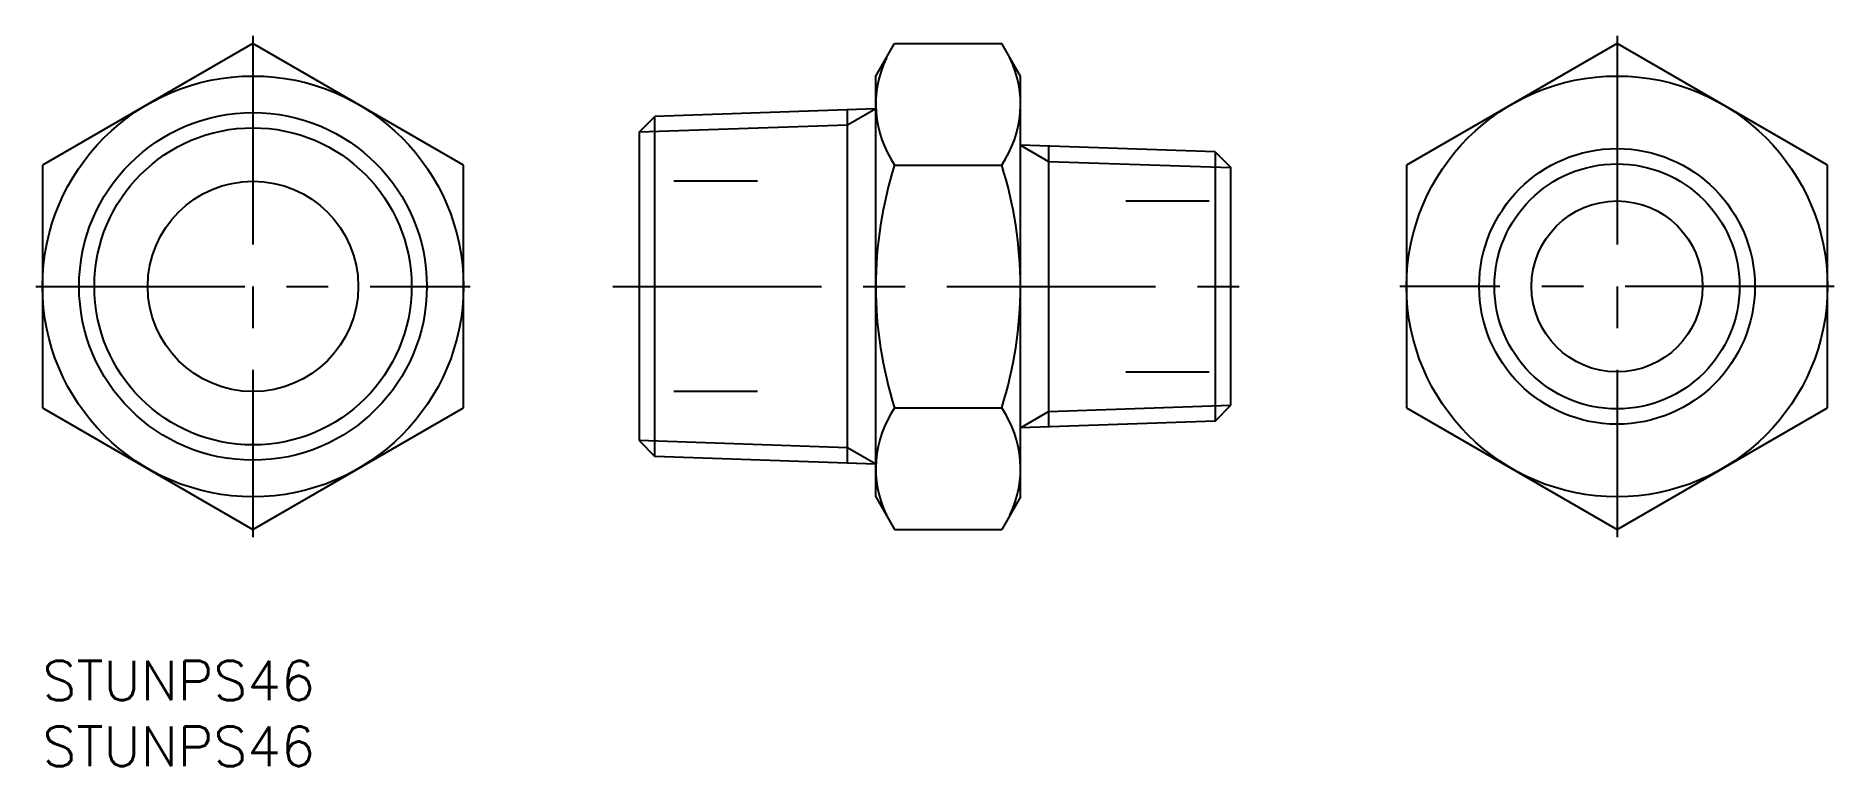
# Model space of a CAD drawing. Extents: x 0 to 136, y -8 to 48.
import ezdxf

# ---------------------------------------------------------------- set-up
doc = ezdxf.new("R2010")
doc.units = 0
doc.header["$LTSCALE"] = 0.5
doc.linetypes.add('CENTER', pattern=[50.8, 31.75, -6.35, 6.35, -6.35])
doc.linetypes.add('DASHED', pattern=[19.05, 12.7, -6.35])
for name, color, linetype in [('MSM_CENTER', 1, 'CENTER'), ('MSM_CONTINUOUS', 7, 'CONTINUOUS'), ('MSM_DASHED', 4, 'DASHED'), ('MSM_NARROW', 5, 'CONTINUOUS'), ('MSM_PART_NUMBER', 7, 'CONTINUOUS')]:
    doc.layers.add(name, color=color, linetype=linetype)
doc.styles.get("Standard").update_dxf_attribs({"font": 'txt.shx', "height": 3, "bigfont": 'bigfont.shx'})

# ---------------------------------------------------------------- blocks, each defined once
blk = doc.blocks.new('*U7')
at = {"layer": 'MSM_PART_NUMBER'}
blk.add_text('STUNPS46', height=3, dxfattribs=at).set_placement((0, -3))
blk = doc.blocks.new('*U8')
at = {"layer": 'MSM_PART_NUMBER'}
blk.add_text('STUNPS46', height=3, dxfattribs=at).set_placement((0, -8))

msp = doc.modelspace()

# ---------------------------------------------------------------- linework, layer by layer
at = {"layer": 'MSM_CENTER'}
for p, q in [((16, 47.53), (16, 9.42)), ((119.7, 47.53), (119.7, 9.42)), ((-0.5, 28.48), (32.5, 28.48)), ((43.35, 28.48), (92.35, 28.48)), ((136.2, 28.48), (103.2, 28.48))]:
    msp.add_line(p, q, dxfattribs=at)
at = {"layer": 'MSM_CONTINUOUS'}
for p, q in [((16, 46.95), (0, 37.71)), ((32, 37.71), (16, 46.95)), ((63.35, 44.48), (64.78, 46.95)), ((64.78, 46.95), (72.92, 46.95)), ((74.35, 44.48), (72.92, 46.95)), ((119.7, 46.95), (103.7, 37.71)), ((135.7, 37.71), (119.7, 46.95)), ((63.35, 12.48), (63.35, 44.48)), ((74.35, 12.48), (74.35, 44.48)), ((45.35, 40.2), (46.55, 41.4)), ((63.35, 41.99), (46.55, 41.4)), ((46.55, 15.55), (46.55, 41.4)), ((61.21, 15.03), (61.21, 41.92)), ((45.35, 40.2), (45.35, 16.75)), ((89.15, 38.71), (74.35, 39.23)), ((76.49, 39.15), (76.49, 17.8)), ((89.15, 38.71), (89.15, 18.24)), ((89.15, 38.71), (90.35, 37.51)), ((0, 37.71), (0, 19.24)), ((32, 19.24), (32, 37.71)), ((64.78, 37.71), (72.92, 37.71)), ((90.35, 19.44), (90.35, 37.51)), ((103.7, 37.71), (103.7, 19.24)), ((135.7, 19.24), (135.7, 37.71)), ((0, 19.24), (16, 10)), ((16, 10), (32, 19.24)), ((64.78, 19.24), (72.92, 19.24)), ((89.15, 18.24), (90.35, 19.44)), ((103.7, 19.24), (119.7, 10)), ((119.7, 10), (135.7, 19.24)), ((89.15, 18.24), (74.35, 17.72)), ((45.35, 16.75), (46.55, 15.55)), ((63.35, 14.96), (46.55, 15.55)), ((63.35, 12.48), (64.78, 10)), ((74.35, 12.48), (72.92, 10)), ((64.78, 10), (72.92, 10))]:
    msp.add_line(p, q, dxfattribs=at)
for centre, radius in [((16, 28.48), 16), ((119.7, 28.48), 16), ((16, 28.48), 13.22), ((119.7, 28.48), 10.48), ((16, 28.48), 8), ((119.7, 28.48), 6.5)]:
    msp.add_circle(centre, radius, dxfattribs=at)
for centre, radius, start, end in [((71.53, 42.33), 8.18, 154.3842, 214.3842), ((66.17, 42.33), 8.18, 325.6158, 25.6158), ((93.92, 28.48), 30.57, 162.412, 197.588), ((43.78, 28.48), 30.57, 342.412, 17.588), ((71.53, 14.62), 8.18, 145.6158, 205.6158), ((66.17, 14.62), 8.18, 334.3842, 34.3842)]:
    msp.add_arc(centre, radius, start, end, dxfattribs=at)
at = {"layer": 'MSM_DASHED'}
for p, q in [((54.35, 36.48), (45.35, 36.48)), ((82.35, 34.98), (90.35, 34.98)), ((82.35, 21.98), (90.35, 21.98)), ((54.35, 20.48), (45.35, 20.48))]:
    msp.add_line(p, q, dxfattribs=at)
at = {"layer": 'MSM_NARROW'}
for p, q in [((63.35, 41.99), (61.21, 40.75)), ((61.21, 40.75), (45.35, 40.2)), ((74.35, 39.23), (76.49, 37.99)), ((76.49, 37.99), (90.35, 37.51)), ((76.49, 18.96), (90.35, 19.44)), ((74.35, 17.72), (76.49, 18.96)), ((61.21, 16.2), (45.35, 16.75)), ((63.35, 14.96), (61.21, 16.2))]:
    msp.add_line(p, q, dxfattribs=at)
for centre, radius in [((16, 28.48), 12.06), ((119.7, 28.48), 9.32)]:
    msp.add_circle(centre, radius, dxfattribs=at)

# ---------------------------------------------------------------- block references
at = {"layer": 'MSM_CONTINUOUS'}
for name in ['*U7', '*U8']:
    msp.add_blockref(name, (0, 0), dxfattribs=at)

doc.saveas('drawing.dxf')
